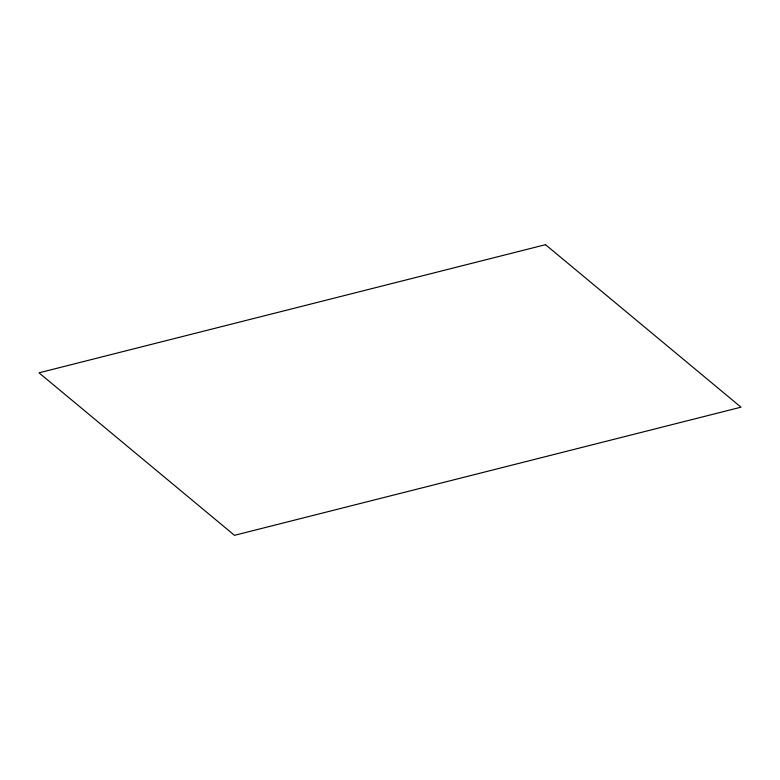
<?xml version="1.0" encoding="UTF-8"?>
<svg xmlns="http://www.w3.org/2000/svg" width="780" height="780" viewBox="0 0 780 780"><rect width="100%" height="100%" fill="white"/><g stroke="black" fill="none" stroke-linecap="round" stroke-linejoin="round"><path stroke-width="1.17" d="M545.512 244.676L39 372.82L234.487 535.324L741 407.18L545.512 244.676"/></g></svg>
